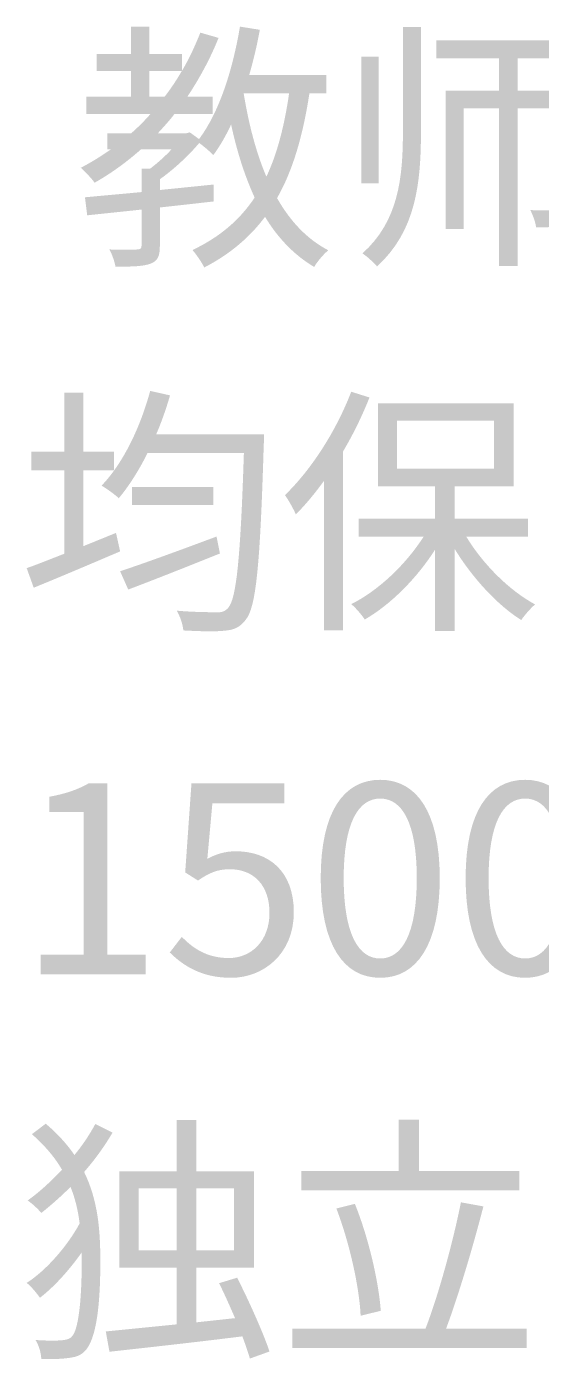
# Model space of a CAD drawing. Header units: millimetres. Extents: x -4600 to 229000, y -4300 to 19460.
# Drawn here: x 60884 to 61449, y 12172 to 13636 of the extents above; entities that cross this region are included whole.
import ezdxf

# ---------------------------------------------------------------- set-up
doc = ezdxf.new("R2010")
doc.units = ezdxf.units.MM
doc.header["$LTSCALE"] = 100
doc.layers.add('A-NOTE', color=7, linetype='Continuous', lineweight=18)

# ---------------------------------------------------------------- blocks, each defined once
blk = doc.blocks.new('A02_SHEET')
at = {"layer": 'A-NOTE'}
h = blk.add_hatch(color=256, dxfattribs=at)
edge = h.paths.add_edge_path()
edge.add_spline(control_points=[(21117.9, 13635.7), (21109.9, 13588.1), (21095.3, 13542), (21073, 13512.2)], knot_values=[0, 0, 0, 0, 1, 1, 1, 1], degree=3, periodic=0)
edge.add_line((21073, 13512.2), (21062.9, 13519.6))
edge.add_line((21062.9, 13519.6), (21058.6, 13518.5))
edge.add_line((21058.6, 13518.5), (21027.7, 13518.5))
edge.add_spline(control_points=[(21027.7, 13518.5), (21034, 13525.4), (21040.3, 13532.2), (21046, 13539.7)], knot_values=[0, 0, 0, 0, 1, 1, 1, 1], degree=3, periodic=0)
edge.add_line((21046, 13539.7), (21088.1, 13539.7))
edge.add_line((21088.1, 13539.7), (21088.1, 13558.6))
edge.add_line((21088.1, 13558.6), (21060.1, 13558.6))
edge.add_spline(control_points=[(21060.1, 13558.6), (21073.2, 13578.4), (21085, 13599.8), (21094.4, 13623.3)], knot_values=[0, 0, 0, 0, 1, 1, 1, 1], degree=3, periodic=0)
edge.add_line((21094.4, 13623.3), (21074.4, 13629.1))
edge.add_spline(control_points=[(21074.4, 13629.1), (21068.7, 13614.5), (21062.1, 13600.4), (21054.3, 13587.2)], knot_values=[0, 0, 0, 0, 1, 1, 1, 1], degree=3, periodic=0)
edge.add_line((21054.3, 13587.2), (21054.3, 13605.6))
edge.add_line((21054.3, 13605.6), (21018.5, 13605.6))
edge.add_line((21018.5, 13605.6), (21018.5, 13635.7))
edge.add_line((21018.5, 13635.7), (20998.5, 13635.7))
edge.add_line((20998.5, 13635.7), (20998.5, 13605.6))
edge.add_line((20998.5, 13605.6), (20960.7, 13605.6))
edge.add_line((20960.7, 13605.6), (20960.7, 13587))
edge.add_line((20960.7, 13587), (20998.5, 13587))
edge.add_line((20998.5, 13587), (20998.5, 13558.6))
edge.add_line((20998.5, 13558.6), (20949.2, 13558.6))
edge.add_line((20949.2, 13558.6), (20949.2, 13539.7))
edge.add_line((20949.2, 13539.7), (21019.7, 13539.7))
edge.add_spline(control_points=[(21019.7, 13539.7), (21013.1, 13532.2), (21005.9, 13525.1), (20998.5, 13518.5)], knot_values=[0, 0, 0, 0, 1, 1, 1, 1], degree=3, periodic=0)
edge.add_line((20998.5, 13518.5), (20972.4, 13518.5))
edge.add_line((20972.4, 13518.5), (20972.4, 13501))
edge.add_line((20972.4, 13501), (20976.4, 13501))
edge.add_spline(control_points=[(20976.4, 13501), (20965.8, 13493.6), (20954.9, 13486.7), (20943.2, 13480.7)], knot_values=[0, 0, 0, 0, 1, 1, 1, 1], degree=3, periodic=0)
edge.add_spline(control_points=[(20943.2, 13480.7), (20947.8, 13476.7), (20955.5, 13468.6), (20958.4, 13464.3)], knot_values=[0, 0, 0, 0, 1, 1, 1, 1], degree=3, periodic=0)
edge.add_spline(control_points=[(20958.4, 13464.3), (20976.7, 13474.6), (20993.6, 13487), (21009.4, 13501)], knot_values=[0, 0, 0, 0, 1, 1, 1, 1], degree=3, periodic=0)
edge.add_line((21009.4, 13501), (21042.9, 13501))
edge.add_spline(control_points=[(21042.9, 13501), (21036, 13493.6), (21027.4, 13485.8), (21019.4, 13479.8)], knot_values=[0, 0, 0, 0, 1, 1, 1, 1], degree=3, periodic=0)
edge.add_line((21019.4, 13479.8), (21009.9, 13479.8))
edge.add_line((21009.9, 13479.8), (21009.9, 13454))
edge.add_line((21009.9, 13454), (20947.8, 13448.3))
edge.add_line((20947.8, 13448.3), (20950.3, 13428.5))
edge.add_line((20950.3, 13428.5), (21009.9, 13434.8))
edge.add_line((21009.9, 13434.8), (21009.9, 13395.3))
edge.add_spline(control_points=[(21009.9, 13395.3), (21009.9, 13392.1), (21008.8, 13391), (21005.1, 13391)], knot_values=[0, 0, 0, 0, 1, 1, 1, 1], degree=3, periodic=0)
edge.add_spline(control_points=[(21005.1, 13391), (21001.1, 13390.7), (20989, 13390.7), (20974.7, 13391)], knot_values=[0, 0, 0, 0, 1, 1, 1, 1], degree=3, periodic=0)
edge.add_spline(control_points=[(20974.7, 13391), (20977.6, 13385.5), (20980.4, 13377.8), (20981.3, 13372.1)], knot_values=[0, 0, 0, 0, 1, 1, 1, 1], degree=3, periodic=0)
edge.add_spline(control_points=[(20981.3, 13372.1), (20999.6, 13372.1), (21011.9, 13372.4), (21020, 13375.5), (21028, 13378.7), (21030, 13384.1), (21030, 13395)], knot_values=[0, 0, 0, 0, 1, 1, 1, 2, 2, 2, 2], degree=3, periodic=0)
edge.add_line((21030, 13395), (21030, 13437.1))
edge.add_line((21030, 13437.1), (21089, 13443.7))
edge.add_line((21089, 13443.7), (21089, 13462.3))
edge.add_line((21089, 13462.3), (21030, 13456.3))
edge.add_line((21030, 13456.3), (21030, 13468.1))
edge.add_spline(control_points=[(21030, 13468.1), (21044.9, 13478.7), (21060.9, 13493.3), (21073.2, 13507.9)], knot_values=[0, 0, 0, 0, 1, 1, 1, 1], degree=3, periodic=0)
edge.add_spline(control_points=[(21073.2, 13507.9), (21078.1, 13504.4), (21085.6, 13497.9), (21088.7, 13494.7)], knot_values=[0, 0, 0, 0, 1, 1, 1, 1], degree=3, periodic=0)
edge.add_spline(control_points=[(21088.7, 13494.7), (21095.9, 13504.4), (21102.5, 13515.9), (21108.2, 13528.2)], knot_values=[0, 0, 0, 0, 1, 1, 1, 1], degree=3, periodic=0)
edge.add_spline(control_points=[(21108.2, 13528.2), (21114.5, 13498.7), (21123.1, 13471.8), (21134, 13448)], knot_values=[0, 0, 0, 0, 1, 1, 1, 1], degree=3, periodic=0)
edge.add_spline(control_points=[(21134, 13448), (21117.9, 13423.6), (21095.6, 13404.5), (21065.8, 13390.4)], knot_values=[0, 0, 0, 0, 1, 1, 1, 1], degree=3, periodic=0)
edge.add_spline(control_points=[(21065.8, 13390.4), (21069.8, 13385.8), (21076.4, 13376.4), (21078.7, 13371.2)], knot_values=[0, 0, 0, 0, 1, 1, 1, 1], degree=3, periodic=0)
edge.add_spline(control_points=[(21078.7, 13371.2), (21106.8, 13385.8), (21128.5, 13404.2), (21145.4, 13426.8)], knot_values=[0, 0, 0, 0, 1, 1, 1, 1], degree=3, periodic=0)
edge.add_spline(control_points=[(21145.4, 13426.8), (21159.5, 13403.6), (21177.2, 13385), (21199.3, 13371.8)], knot_values=[0, 0, 0, 0, 1, 1, 1, 1], degree=3, periodic=0)
edge.add_spline(control_points=[(21199.3, 13371.8), (21202.7, 13377.8), (21209.6, 13385.8), (21214.8, 13390.1)], knot_values=[0, 0, 0, 0, 1, 1, 1, 1], degree=3, periodic=0)
edge.add_spline(control_points=[(21214.8, 13390.1), (21191.3, 13402.4), (21172.9, 13422.2), (21158.6, 13447.4)], knot_values=[0, 0, 0, 0, 1, 1, 1, 1], degree=3, periodic=0)
edge.add_spline(control_points=[(21158.6, 13447.4), (21176.1, 13478.1), (21187, 13516.2), (21194.1, 13562.3)], knot_values=[0, 0, 0, 0, 1, 1, 1, 1], degree=3, periodic=0)
edge.add_line((21194.1, 13562.3), (21212.5, 13562.3))
edge.add_line((21212.5, 13562.3), (21212.5, 13582.4))
edge.add_line((21212.5, 13582.4), (21128, 13582.4))
edge.add_spline(control_points=[(21128, 13582.4), (21132.6, 13598.4), (21136.6, 13615), (21139.7, 13632.2)], knot_values=[0, 0, 0, 0, 1, 1, 1, 1], degree=3, periodic=0)
edge.add_line((21139.7, 13632.2), (21117.9, 13635.7))
edge = h.paths.add_edge_path(flags=0)
edge.add_line((21122, 13562.3), (21171.8, 13562.3))
edge.add_spline(control_points=[(21171.8, 13562.3), (21166.6, 13526.8), (21158.9, 13496.4), (21146.9, 13470.9)], knot_values=[0, 0, 0, 0, 1, 1, 1, 1], degree=3, periodic=0)
edge.add_spline(control_points=[(21146.9, 13470.9), (21135.4, 13497.9), (21127.4, 13529.1), (21122, 13562.3)], knot_values=[0, 0, 0, 0, 1, 1, 1, 1], degree=3, periodic=0)
edge = h.paths.add_edge_path(flags=0)
edge.add_line((21018.5, 13587), (21054.1, 13587))
edge.add_spline(control_points=[(21054.1, 13587), (21048.3, 13576.9), (21042, 13567.5), (21035.1, 13558.6)], knot_values=[0, 0, 0, 0, 1, 1, 1, 1], degree=3, periodic=0)
edge.add_line((21035.1, 13558.6), (21018.5, 13558.6))
edge.add_line((21018.5, 13558.6), (21018.5, 13587))
h = blk.add_hatch(color=256, dxfattribs=at)
edge = h.paths.add_edge_path()
edge.add_line((21296.7, 13635.4), (21296.7, 13520.8))
edge.add_spline(control_points=[(21296.7, 13520.8), (21296.7, 13469.5), (21291.8, 13422.2), (21252.3, 13386.7)], knot_values=[0, 0, 0, 0, 1, 1, 1, 1], degree=3, periodic=0)
edge.add_spline(control_points=[(21252.3, 13386.7), (21257.2, 13383.5), (21264.6, 13376.7), (21268.3, 13372.4)], knot_values=[0, 0, 0, 0, 1, 1, 1, 1], degree=3, periodic=0)
edge.add_spline(control_points=[(21268.3, 13372.4), (21311, 13411.3), (21316.5, 13463.8), (21316.5, 13520.8)], knot_values=[0, 0, 0, 0, 1, 1, 1, 1], degree=3, periodic=0)
edge.add_line((21316.5, 13520.8), (21316.5, 13635.4))
edge.add_line((21316.5, 13635.4), (21296.7, 13635.4))
h.paths.add_polyline_path([(21250.9, 13602.7), (21250.9, 13463.8), (21270.1, 13463.8), (21270.1, 13602.7), (21250.9, 13602.7)], flags=0)
h = blk.add_hatch(color=256, dxfattribs=at)
edge = h.paths.add_edge_path()
edge.add_line((21343.7, 13565.5), (21343.7, 13413.3))
edge.add_line((21343.7, 13413.3), (21363.5, 13413.3))
edge.add_line((21363.5, 13413.3), (21363.5, 13546))
edge.add_line((21363.5, 13546), (21402.1, 13546))
edge.add_line((21402.1, 13546), (21402.1, 13372.7))
edge.add_line((21402.1, 13372.7), (21422.5, 13372.7))
edge.add_line((21422.5, 13372.7), (21422.5, 13546))
edge.add_line((21422.5, 13546), (21464.3, 13546))
edge.add_line((21464.3, 13546), (21464.3, 13438.3))
edge.add_spline(control_points=[(21464.3, 13438.3), (21464.3, 13435.1), (21463.2, 13434.2), (21460, 13434.2)], knot_values=[0, 0, 0, 0, 1, 1, 1, 1], degree=3, periodic=0)
edge.add_spline(control_points=[(21460, 13434.2), (21457.1, 13434), (21447.7, 13434), (21436.5, 13434.2)], knot_values=[0, 0, 0, 0, 1, 1, 1, 1], degree=3, periodic=0)
edge.add_spline(control_points=[(21436.5, 13434.2), (21439.1, 13429.1), (21442.3, 13420.8), (21442.8, 13415.3)], knot_values=[0, 0, 0, 0, 1, 1, 1, 1], degree=3, periodic=0)
edge.add_spline(control_points=[(21442.8, 13415.3), (21458.6, 13415.3), (21468.9, 13415.6), (21475.5, 13419.1)], knot_values=[0, 0, 0, 0, 1, 1, 1, 1], degree=3, periodic=0)
edge.add_spline(control_points=[(21475.5, 13419.1), (21482.4, 13422.2), (21484.1, 13427.9), (21484.1, 13438)], knot_values=[0, 0, 0, 0, 1, 1, 1, 1], degree=3, periodic=0)
edge.add_line((21484.1, 13438), (21484.1, 13565.5))
edge.add_line((21484.1, 13565.5), (21422.5, 13565.5))
edge.add_line((21422.5, 13565.5), (21422.5, 13601))
edge.add_line((21422.5, 13601), (21495.3, 13601))
edge.add_line((21495.3, 13601), (21495.3, 13620.8))
edge.add_line((21495.3, 13620.8), (21333.4, 13620.8))
edge.add_line((21333.4, 13620.8), (21333.4, 13601))
edge.add_line((21333.4, 13601), (21402.1, 13601))
edge.add_line((21402.1, 13601), (21402.1, 13565.5))
edge.add_line((21402.1, 13565.5), (21343.7, 13565.5))
h = blk.add_hatch(color=256, dxfattribs=at)
edge = h.paths.add_edge_path()
edge.add_line((20883.9, 13041.1), (20891.6, 13019.6))
edge.add_spline(control_points=[(20891.6, 13019.6), (20918.3, 13030.5), (20953.5, 13045.4), (20986.4, 13059.5)], knot_values=[0, 0, 0, 0, 1, 1, 1, 1], degree=3, periodic=0)
edge.add_line((20986.4, 13059.5), (20981.9, 13079.8))
edge.add_line((20981.9, 13079.8), (20946, 13065.2))
edge.add_line((20946, 13065.2), (20946, 13148.6))
edge.add_line((20946, 13148.6), (20979.8, 13148.6))
edge.add_line((20979.8, 13148.6), (20979.8, 13168.9))
edge.add_line((20979.8, 13168.9), (20946, 13168.9))
edge.add_line((20946, 13168.9), (20946, 13233.9))
edge.add_line((20946, 13233.9), (20925.1, 13233.9))
edge.add_line((20925.1, 13233.9), (20925.1, 13168.9))
edge.add_line((20925.1, 13168.9), (20889, 13168.9))
edge.add_line((20889, 13168.9), (20889, 13148.6))
edge.add_line((20889, 13148.6), (20925.1, 13148.6))
edge.add_line((20925.1, 13148.6), (20925.1, 13056.9))
edge.add_spline(control_points=[(20925.1, 13056.9), (20909.7, 13050.9), (20895.3, 13045.1), (20883.9, 13041.1)], knot_values=[0, 0, 0, 0, 1, 1, 1, 1], degree=3, periodic=0)
h = blk.add_hatch(color=256, dxfattribs=at)
edge = h.paths.add_edge_path()
edge.add_spline(control_points=[(21019.4, 13235.7), (21008.5, 13195.5), (20989.9, 13156.6), (20966.1, 13131.7)], knot_values=[0, 0, 0, 0, 1, 1, 1, 1], degree=3, periodic=0)
edge.add_spline(control_points=[(20966.1, 13131.7), (20971.5, 13128.5), (20980.7, 13121.9), (20985, 13117.9)], knot_values=[0, 0, 0, 0, 1, 1, 1, 1], degree=3, periodic=0)
edge.add_spline(control_points=[(20985, 13117.9), (20996.2, 13131.4), (21007.1, 13148.6), (21016.5, 13167.5)], knot_values=[0, 0, 0, 0, 1, 1, 1, 1], degree=3, periodic=0)
edge.add_line((21016.5, 13167.5), (21122.2, 13167.5))
edge.add_spline(control_points=[(21122.2, 13167.5), (21118.5, 13051.2), (21113.9, 13007), (21104.8, 12997.3), (21101.3, 12993.6), (21098.2, 12992.4), (21092.4, 12992.7)], knot_values=[0, 0, 0, 0, 1, 1, 1, 2, 2, 2, 2], degree=3, periodic=0)
edge.add_spline(control_points=[(21092.4, 12992.7), (21085.6, 12992.7), (21067.8, 12992.7), (21048.6, 12994.4)], knot_values=[0, 0, 0, 0, 1, 1, 1, 1], degree=3, periodic=0)
edge.add_spline(control_points=[(21048.6, 12994.4), (21052.3, 12988.1), (21055.2, 12979), (21055.8, 12972.7)], knot_values=[0, 0, 0, 0, 1, 1, 1, 1], degree=3, periodic=0)
edge.add_spline(control_points=[(21055.8, 12972.7), (21073, 12971.8), (21090.7, 12971.2), (21100.8, 12972.4)], knot_values=[0, 0, 0, 0, 1, 1, 1, 1], degree=3, periodic=0)
edge.add_spline(control_points=[(21100.8, 12972.4), (21111.1, 12973.2), (21117.7, 12975.8), (21124.2, 12984.4)], knot_values=[0, 0, 0, 0, 1, 1, 1, 1], degree=3, periodic=0)
edge.add_spline(control_points=[(21124.2, 12984.4), (21135.7, 12998.4), (21140, 13044.3), (21144, 13176.6)], knot_values=[0, 0, 0, 0, 1, 1, 1, 1], degree=3, periodic=0)
edge.add_spline(control_points=[(21144, 13176.6), (21144.3, 13179.8), (21144.3, 13188.1), (21144.3, 13188.1)], knot_values=[0, 0, 0, 0, 1, 1, 1, 1], degree=3, periodic=0)
edge.add_line((21144.3, 13188.1), (21026, 13188.1))
edge.add_spline(control_points=[(21026, 13188.1), (21032, 13201.8), (21036.9, 13216.2), (21041.2, 13230.8)], knot_values=[0, 0, 0, 0, 1, 1, 1, 1], degree=3, periodic=0)
edge.add_line((21041.2, 13230.8), (21019.4, 13235.7))
edge = h.paths.add_edge_path(flags=0)
edge.add_line((20986.4, 13037.7), (20995.3, 13017.6))
edge.add_spline(control_points=[(20995.3, 13017.6), (21023.4, 13028.2), (21060.9, 13043.1), (21095.9, 13057.2)], knot_values=[0, 0, 0, 0, 1, 1, 1, 1], degree=3, periodic=0)
edge.add_line((21095.9, 13057.2), (21092.2, 13075.8))
edge.add_spline(control_points=[(21092.2, 13075.8), (21053.2, 13061.2), (21012.5, 13046.3), (20986.4, 13037.7)], knot_values=[0, 0, 0, 0, 1, 1, 1, 1], degree=3, periodic=0)
h.paths.add_polyline_path([(20999.6, 13130.2), (20999.6, 13110.5), (21088.7, 13110.5), (21088.7, 13130.2), (20999.6, 13130.2)], flags=0)
h = blk.add_hatch(color=256, dxfattribs=at)
edge = h.paths.add_edge_path()
edge.add_spline(control_points=[(21240, 13234.8), (21223.4, 13191.5), (21195.9, 13148.8), (21167.2, 13121.3)], knot_values=[0, 0, 0, 0, 1, 1, 1, 1], degree=3, periodic=0)
edge.add_spline(control_points=[(21167.2, 13121.3), (21170.9, 13116.5), (21177.2, 13105), (21179.2, 13100.1)], knot_values=[0, 0, 0, 0, 1, 1, 1, 1], degree=3, periodic=0)
edge.add_spline(control_points=[(21179.2, 13100.1), (21189.8, 13110.7), (21200.2, 13123.3), (21210.2, 13137.1)], knot_values=[0, 0, 0, 0, 1, 1, 1, 1], degree=3, periodic=0)
edge.add_line((21210.2, 13137.1), (21210.2, 12972.9))
edge.add_line((21210.2, 12972.9), (21230.8, 12972.9))
edge.add_line((21230.8, 12972.9), (21230.8, 13168.9))
edge.add_spline(control_points=[(21230.8, 13168.9), (21242, 13187.8), (21252, 13208.2), (21260, 13228.5)], knot_values=[0, 0, 0, 0, 1, 1, 1, 1], degree=3, periodic=0)
edge.add_line((21260, 13228.5), (21240, 13234.8))
h = blk.add_hatch(color=256, dxfattribs=at)
edge = h.paths.add_edge_path()
edge.add_line((21269.5, 13222.2), (21269.5, 13130.8))
edge.add_line((21269.5, 13130.8), (21332, 13130.8))
edge.add_line((21332, 13130.8), (21332, 13095.3))
edge.add_line((21332, 13095.3), (21248.3, 13095.3))
edge.add_line((21248.3, 13095.3), (21248.3, 13075.5))
edge.add_line((21248.3, 13075.5), (21319.3, 13075.5))
edge.add_spline(control_points=[(21319.3, 13075.5), (21299.9, 13045.1), (21269.5, 13016.2), (21240, 13001.6)], knot_values=[0, 0, 0, 0, 1, 1, 1, 1], degree=3, periodic=0)
edge.add_spline(control_points=[(21240, 13001.6), (21244.9, 12997.6), (21251.4, 12989.8), (21254.9, 12984.7)], knot_values=[0, 0, 0, 0, 1, 1, 1, 1], degree=3, periodic=0)
edge.add_spline(control_points=[(21254.9, 12984.7), (21283, 13001), (21311.9, 13029.7), (21332, 13061.5)], knot_values=[0, 0, 0, 0, 1, 1, 1, 1], degree=3, periodic=0)
edge.add_line((21332, 13061.5), (21332, 12972.1))
edge.add_line((21332, 12972.1), (21353.4, 12972.1))
edge.add_line((21353.4, 12972.1), (21353.4, 13062.3))
edge.add_spline(control_points=[(21353.4, 13062.3), (21372.6, 13030.8), (21400.1, 13000.7), (21426.5, 12984.1)], knot_values=[0, 0, 0, 0, 1, 1, 1, 1], degree=3, periodic=0)
edge.add_spline(control_points=[(21426.5, 12984.1), (21430.2, 12989.6), (21436.8, 12997), (21441.7, 13001.3)], knot_values=[0, 0, 0, 0, 1, 1, 1, 1], degree=3, periodic=0)
edge.add_spline(control_points=[(21441.7, 13001.3), (21413.9, 13016.2), (21384.7, 13045.1), (21366.3, 13075.5)], knot_values=[0, 0, 0, 0, 1, 1, 1, 1], degree=3, periodic=0)
edge.add_line((21366.3, 13075.5), (21433.9, 13075.5))
edge.add_line((21433.9, 13075.5), (21433.9, 13095.3))
edge.add_line((21433.9, 13095.3), (21353.4, 13095.3))
edge.add_line((21353.4, 13095.3), (21353.4, 13130.8))
edge.add_line((21353.4, 13130.8), (21418.2, 13130.8))
edge.add_line((21418.2, 13130.8), (21418.2, 13222.2))
edge.add_line((21418.2, 13222.2), (21269.5, 13222.2))
h.paths.add_polyline_path([(21290.1, 13203), (21396.7, 13203), (21396.7, 13150.3), (21290.1, 13150.3), (21290.1, 13203)], flags=0)
h = blk.add_hatch(color=256, dxfattribs=at)
edge = h.paths.add_edge_path()
edge.add_line((20899.3, 12595), (21014.5, 12595))
edge.add_line((21014.5, 12595), (21014.5, 12616.8))
edge.add_line((21014.5, 12616.8), (20972.4, 12616.8))
edge.add_line((20972.4, 12616.8), (20972.4, 12805))
edge.add_line((20972.4, 12805), (20952.3, 12805))
edge.add_spline(control_points=[(20952.3, 12805), (20940.9, 12798.4), (20927.4, 12793.5), (20908.8, 12790.1)], knot_values=[0, 0, 0, 0, 1, 1, 1, 1], degree=3, periodic=0)
edge.add_line((20908.8, 12790.1), (20908.8, 12773.5))
edge.add_line((20908.8, 12773.5), (20946.3, 12773.5))
edge.add_line((20946.3, 12773.5), (20946.3, 12616.8))
edge.add_line((20946.3, 12616.8), (20899.3, 12616.8))
edge.add_line((20899.3, 12616.8), (20899.3, 12595))
h = blk.add_hatch(color=256, dxfattribs=at)
edge = h.paths.add_edge_path()
edge.add_spline(control_points=[(21108.2, 12591.3), (21143.4, 12591.3), (21177, 12617.3), (21177, 12663.2), (21177, 12709.6), (21148.3, 12730.2), (21113.6, 12730.2), (21101, 12730.2), (21091.6, 12727.1), (21082.1, 12721.9)], knot_values=[0, 0, 0, 0, 1, 1, 1, 2, 2, 2, 3, 3, 3, 3], degree=3, periodic=0)
edge.add_line((21082.1, 12721.9), (21087.6, 12782.7))
edge.add_line((21087.6, 12782.7), (21166.6, 12782.7))
edge.add_line((21166.6, 12782.7), (21166.6, 12805))
edge.add_line((21166.6, 12805), (21064.7, 12805))
edge.add_line((21064.7, 12805), (21057.8, 12707))
edge.add_line((21057.8, 12707), (21071.8, 12698.1))
edge.add_spline(control_points=[(21071.8, 12698.1), (21083.8, 12706.2), (21092.7, 12710.5), (21106.8, 12710.5), (21133.1, 12710.5), (21150.3, 12692.7), (21150.3, 12662.6), (21150.3, 12632), (21130.5, 12613), (21105.6, 12613), (21081.3, 12613), (21065.8, 12624.2), (21054.1, 12636.3)], knot_values=[0, 0, 0, 0, 1, 1, 1, 2, 2, 2, 3, 3, 3, 4, 4, 4, 4], degree=3, periodic=0)
edge.add_line((21054.1, 12636.3), (21040.9, 12619.1))
edge.add_spline(control_points=[(21040.9, 12619.1), (21055.2, 12605), (21075.3, 12591.3), (21108.2, 12591.3)], knot_values=[0, 0, 0, 0, 1, 1, 1, 1], degree=3, periodic=0)
h = blk.add_hatch(color=256, dxfattribs=at)
edge = h.paths.add_edge_path()
edge.add_spline(control_points=[(21271.8, 12591.3), (21311.6, 12591.3), (21337.1, 12627.4), (21337.1, 12700.7), (21337.1, 12773.5), (21311.6, 12808.7), (21271.8, 12808.7), (21231.7, 12808.7), (21206.5, 12773.5), (21206.5, 12700.7), (21206.5, 12627.4), (21231.7, 12591.3), (21271.8, 12591.3)], knot_values=[0, 0, 0, 0, 1, 1, 1, 2, 2, 2, 3, 3, 3, 4, 4, 4, 4], degree=3, periodic=0)
edge = h.paths.add_edge_path(flags=0)
edge.add_spline(control_points=[(21271.8, 12612.5), (21248, 12612.5), (21231.7, 12639.1), (21231.7, 12700.7), (21231.7, 12762), (21248, 12788.1), (21271.8, 12788.1), (21295.6, 12788.1), (21311.9, 12762), (21311.9, 12700.7), (21311.9, 12639.1), (21295.6, 12612.5), (21271.8, 12612.5)], knot_values=[0, 0, 0, 0, 1, 1, 1, 2, 2, 2, 3, 3, 3, 4, 4, 4, 4], degree=3, periodic=0)
h = blk.add_hatch(color=256, dxfattribs=at)
edge = h.paths.add_edge_path()
edge.add_spline(control_points=[(21430.8, 12591.3), (21470.6, 12591.3), (21496.1, 12627.4), (21496.1, 12700.7), (21496.1, 12773.5), (21470.6, 12808.7), (21430.8, 12808.7), (21390.7, 12808.7), (21365.5, 12773.5), (21365.5, 12700.7), (21365.5, 12627.4), (21390.7, 12591.3), (21430.8, 12591.3)], knot_values=[0, 0, 0, 0, 1, 1, 1, 2, 2, 2, 3, 3, 3, 4, 4, 4, 4], degree=3, periodic=0)
edge = h.paths.add_edge_path(flags=0)
edge.add_spline(control_points=[(21430.8, 12612.5), (21407, 12612.5), (21390.7, 12639.1), (21390.7, 12700.7), (21390.7, 12762), (21407, 12788.1), (21430.8, 12788.1), (21454.6, 12788.1), (21470.9, 12762), (21470.9, 12700.7), (21470.9, 12639.1), (21454.6, 12612.5), (21430.8, 12612.5)], knot_values=[0, 0, 0, 0, 1, 1, 1, 2, 2, 2, 3, 3, 3, 4, 4, 4, 4], degree=3, periodic=0)
h = blk.add_hatch(color=256, dxfattribs=at)
edge = h.paths.add_edge_path()
edge.add_spline(control_points=[(20959.2, 12430.8), (20953.2, 12419.6), (20945.5, 12407.9), (20936.3, 12396.7)], knot_values=[0, 0, 0, 0, 1, 1, 1, 1], degree=3, periodic=0)
edge.add_spline(control_points=[(20936.3, 12396.7), (20928.3, 12408.4), (20918, 12419.9), (20904.8, 12431.1)], knot_values=[0, 0, 0, 0, 1, 1, 1, 1], degree=3, periodic=0)
edge.add_line((20904.8, 12431.1), (20889.6, 12419.6))
edge.add_spline(control_points=[(20889.6, 12419.6), (20903.9, 12407), (20914.8, 12394.1), (20922.6, 12380.6)], knot_values=[0, 0, 0, 0, 1, 1, 1, 1], degree=3, periodic=0)
edge.add_spline(control_points=[(20922.6, 12380.6), (20910.8, 12368), (20898.2, 12356.3), (20885, 12346.8)], knot_values=[0, 0, 0, 0, 1, 1, 1, 1], degree=3, periodic=0)
edge.add_spline(control_points=[(20885, 12346.8), (20889.9, 12343.4), (20896.5, 12337.4), (20899.9, 12333.1)], knot_values=[0, 0, 0, 0, 1, 1, 1, 1], degree=3, periodic=0)
edge.add_spline(control_points=[(20899.9, 12333.1), (20910.8, 12341.7), (20921.7, 12351.4), (20932, 12361.7)], knot_values=[0, 0, 0, 0, 1, 1, 1, 1], degree=3, periodic=0)
edge.add_spline(control_points=[(20932, 12361.7), (20937.2, 12348.8), (20940.3, 12335.4), (20942, 12321.6)], knot_values=[0, 0, 0, 0, 1, 1, 1, 1], degree=3, periodic=0)
edge.add_spline(control_points=[(20942, 12321.6), (20928.6, 12296.7), (20905.1, 12269.8), (20883.9, 12256.3)], knot_values=[0, 0, 0, 0, 1, 1, 1, 1], degree=3, periodic=0)
edge.add_spline(control_points=[(20883.9, 12256.3), (20889, 12252.3), (20895, 12244.8), (20898.5, 12240)], knot_values=[0, 0, 0, 0, 1, 1, 1, 1], degree=3, periodic=0)
edge.add_spline(control_points=[(20898.5, 12240), (20914, 12252), (20930.6, 12270.3), (20944.3, 12289.8)], knot_values=[0, 0, 0, 0, 1, 1, 1, 1], degree=3, periodic=0)
edge.add_line((20944.3, 12289.8), (20944.3, 12280.7))
edge.add_spline(control_points=[(20944.3, 12280.7), (20944.3, 12242.8), (20941.5, 12208.2), (20934.3, 12198.4), (20932, 12195.3), (20929.1, 12194.1), (20924.8, 12193.6), (20918.5, 12192.7), (20907.4, 12192.7), (20893.6, 12193.6)], knot_values=[0, 0, 0, 0, 1, 1, 1, 2, 2, 2, 3, 3, 3, 3], degree=3, periodic=0)
edge.add_spline(control_points=[(20893.6, 12193.6), (20897.3, 12187.6), (20899.6, 12179.8), (20899.9, 12172.9)], knot_values=[0, 0, 0, 0, 1, 1, 1, 1], degree=3, periodic=0)
edge.add_spline(control_points=[(20899.9, 12172.9), (20912, 12172.4), (20923.7, 12172.7), (20933.4, 12174.4)], knot_values=[0, 0, 0, 0, 1, 1, 1, 1], degree=3, periodic=0)
edge.add_spline(control_points=[(20933.4, 12174.4), (20940.6, 12175.5), (20946, 12178.7), (20949.8, 12183.8)], knot_values=[0, 0, 0, 0, 1, 1, 1, 1], degree=3, periodic=0)
edge.add_spline(control_points=[(20949.8, 12183.8), (20961.5, 12199.6), (20964.7, 12238.3), (20964.7, 12280.1), (20964.7, 12314.2), (20962.1, 12347.1), (20946.9, 12378.1)], knot_values=[0, 0, 0, 0, 1, 1, 1, 2, 2, 2, 2], degree=3, periodic=0)
edge.add_spline(control_points=[(20946.9, 12378.1), (20958.9, 12391.8), (20969.5, 12406.7), (20978.1, 12421.3)], knot_values=[0, 0, 0, 0, 1, 1, 1, 1], degree=3, periodic=0)
edge.add_line((20978.1, 12421.3), (20959.2, 12430.8))
h = blk.add_hatch(color=256, dxfattribs=at)
edge = h.paths.add_edge_path()
edge.add_line((20985.6, 12378.9), (20985.6, 12272.9))
edge.add_line((20985.6, 12272.9), (21048.6, 12272.9))
edge.add_line((21048.6, 12272.9), (21048.6, 12210.8))
edge.add_line((21048.6, 12210.8), (20970.7, 12203))
edge.add_line((20970.7, 12203), (20974.7, 12180.7))
edge.add_spline(control_points=[(20974.7, 12180.7), (21013.1, 12185), (21068.1, 12191), (21120.5, 12197.6)], knot_values=[0, 0, 0, 0, 1, 1, 1, 1], degree=3, periodic=0)
edge.add_spline(control_points=[(21120.5, 12197.6), (21124, 12188.4), (21126.8, 12180.1), (21128.8, 12173.2)], knot_values=[0, 0, 0, 0, 1, 1, 1, 1], degree=3, periodic=0)
edge.add_line((21128.8, 12173.2), (21150.3, 12181))
edge.add_spline(control_points=[(21150.3, 12181), (21143.4, 12201.6), (21128, 12236), (21114.8, 12262)], knot_values=[0, 0, 0, 0, 1, 1, 1, 1], degree=3, periodic=0)
edge.add_line((21114.8, 12262), (21095, 12256))
edge.add_spline(control_points=[(21095, 12256), (21100.8, 12244.3), (21106.8, 12230.8), (21112.5, 12217.6)], knot_values=[0, 0, 0, 0, 1, 1, 1, 1], degree=3, periodic=0)
edge.add_line((21112.5, 12217.6), (21070.1, 12213))
edge.add_line((21070.1, 12213), (21070.1, 12272.9))
edge.add_line((21070.1, 12272.9), (21133.4, 12272.9))
edge.add_line((21133.4, 12272.9), (21133.4, 12378.9))
edge.add_line((21133.4, 12378.9), (21070.1, 12378.9))
edge.add_line((21070.1, 12378.9), (21070.1, 12435.1))
edge.add_line((21070.1, 12435.1), (21048.6, 12435.1))
edge.add_line((21048.6, 12435.1), (21048.6, 12378.9))
edge.add_line((21048.6, 12378.9), (20985.6, 12378.9))
h.paths.add_polyline_path([(21006.8, 12360), (21048.6, 12360), (21048.6, 12292.1), (21006.8, 12292.1), (21006.8, 12360)], flags=0)
h.paths.add_polyline_path([(21070.1, 12360), (21111.4, 12360), (21111.4, 12292.1), (21070.1, 12292.1), (21070.1, 12360)], flags=0)
blk.add_hatch(color=256, dxfattribs=at).paths.add_polyline_path([(21292.1, 12435.7), (21292.1, 12379.2), (21185.3, 12379.2), (21185.3, 12358), (21424.5, 12358), (21424.5, 12379.2), (21314.5, 12379.2), (21314.5, 12435.7), (21292.1, 12435.7)])
h = blk.add_hatch(color=256, dxfattribs=at)
edge = h.paths.add_edge_path()
edge.add_spline(control_points=[(21360.3, 12344.8), (21352, 12302.4), (21335.7, 12242.8), (21321.4, 12205.9)], knot_values=[0, 0, 0, 0, 1, 1, 1, 1], degree=3, periodic=0)
edge.add_line((21321.4, 12205.9), (21175.5, 12205.9))
edge.add_line((21175.5, 12205.9), (21175.5, 12184.7))
edge.add_line((21175.5, 12184.7), (21432.5, 12184.7))
edge.add_line((21432.5, 12184.7), (21432.5, 12205.9))
edge.add_line((21432.5, 12205.9), (21344, 12205.9))
edge.add_spline(control_points=[(21344, 12205.9), (21357.7, 12242.6), (21373.8, 12296.7), (21385, 12340.3)], knot_values=[0, 0, 0, 0, 1, 1, 1, 1], degree=3, periodic=0)
edge.add_line((21385, 12340.3), (21360.3, 12344.8))
edge = h.paths.add_edge_path(flags=0)
edge.add_spline(control_points=[(21223.7, 12338), (21238, 12300.7), (21248.9, 12251.7), (21250.3, 12220.2)], knot_values=[0, 0, 0, 0, 1, 1, 1, 1], degree=3, periodic=0)
edge.add_line((21250.3, 12220.2), (21272.4, 12225.7))
edge.add_spline(control_points=[(21272.4, 12225.7), (21270.1, 12257.5), (21259.2, 12305.3), (21244, 12343.1)], knot_values=[0, 0, 0, 0, 1, 1, 1, 1], degree=3, periodic=0)
edge.add_line((21244, 12343.1), (21223.7, 12338))

msp = doc.modelspace()

# ---------------------------------------------------------------- block references
msp.add_blockref('A02_SHEET', (40000, 0))

doc.saveas('drawing.dxf')
